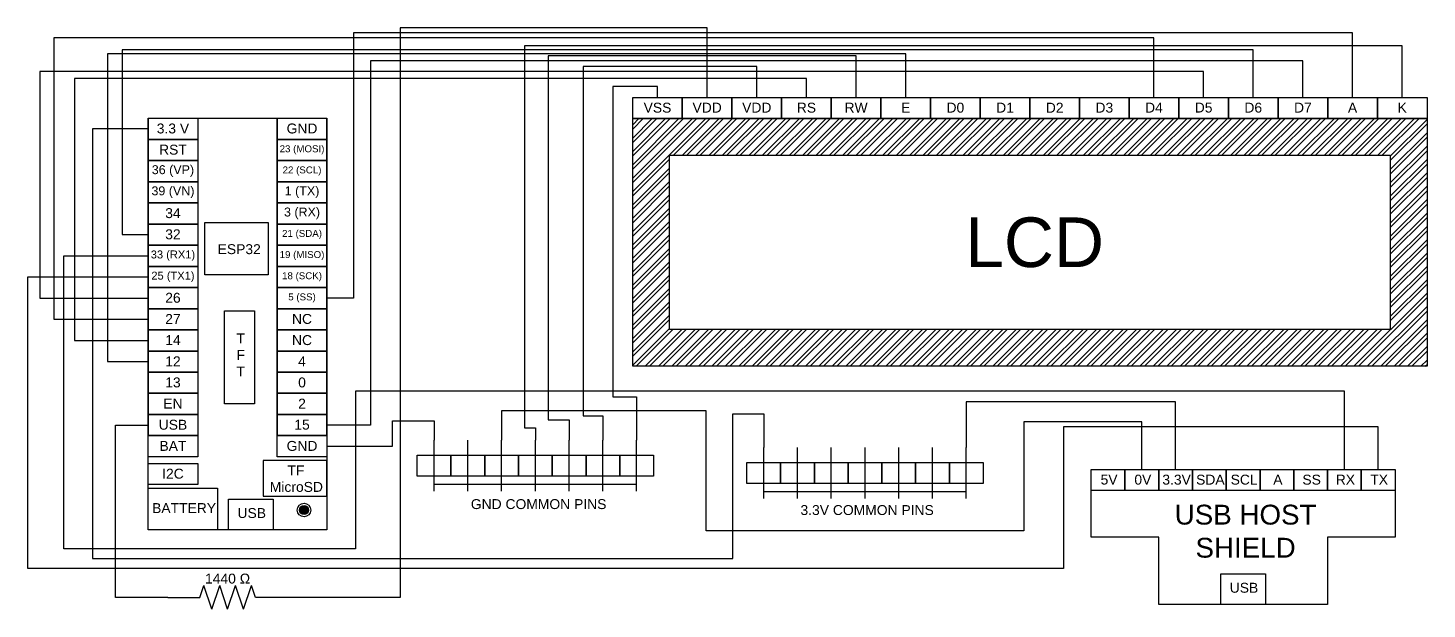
# Model space of a CAD drawing. Header units: metres. Extents: x 179 to 11979, y -3189 to 759.
# Drawn here: x 179 to 1588, y -145 to 441 of the extents above; entities that cross this region are included whole.
import ezdxf
from ezdxf.enums import TextEntityAlignment as Align

# ---------------------------------------------------------------- set-up
doc = ezdxf.new("R2010")
doc.units = ezdxf.units.M
doc.header["$LTSCALE"] = 0.5
doc.layers.get('0').update_dxf_attribs({"color": 255})
doc.layers.add('COMPONENTS', color=70, linetype='Continuous')
doc.layers.add('PINS', color=255, linetype='Continuous')
doc.layers.add('WIRES', color=7, linetype='Continuous', lineweight=25)
doc.styles.get("Standard").update_dxf_attribs({"font": 'arial.ttf'})

# ---------------------------------------------------------------- blocks, each defined once
blk = doc.blocks.new('PIN')
blk.add_lwpolyline([(0, 0), (50, 0), (50, -21.3333), (0, -21.3333)], close=True)
blk.add_attdef('ETICHETTA', text='', height=10).set_placement((25, -10.3333), align=Align.MIDDLE)
blk = doc.blocks.new('ESP32')
at = {"layer": 'COMPONENTS'}
h = blk.add_hatch(color=256, dxfattribs=at)
h.dxf.hatch_style = 1
h.paths.add_polyline_path([(152.5279, 20, 1), (161.4721, 20, 1)])
for points in [[(0, 415), (180, 415), (180, 0), (0, 0)], [(57, 310), (121, 310), (121, 257), (57, 257)], [(77, 221), (107, 221), (107, 127), (77, 127)], [(180, 70), (116, 70), (116, 34), (180, 34)], [(70, 42), (70, 0), (0, 0), (0, 42)], [(81, 31), (126, 31), (126, 0), (81, 0)]]:
    blk.add_lwpolyline(points, close=True, dxfattribs=at)
for radius in [6.8007, 4.4721]:
    blk.add_circle((157, 20), radius, dxfattribs=at)
at = {"layer": 'PINS'}
for p, q in [((0, 415), (0, 95)), ((50, 415), (50, 95)), ((130, 415), (130, 95)), ((180, 95), (180, 415)), ((50, 393.6667), (0, 393.6667)), ((180, 393.6667), (130, 393.6667)), ((50, 372.3334), (0, 372.3334)), ((180, 372.3334), (130, 372.3334)), ((50, 351.0001), (0, 351.0001)), ((180, 351.0001), (130, 351.0001)), ((50, 329.6668), (0, 329.6668)), ((180, 329.6668), (130, 329.6668)), ((50, 308.3335), (0, 308.3335)), ((180, 308.3335), (130, 308.3335)), ((50, 287.0002), (0, 287.0002)), ((180, 287.0002), (130, 287.0002)), ((50, 265.6669), (0, 265.6669)), ((180, 265.6669), (130, 265.6669)), ((50, 244.3336), (0, 244.3336)), ((180, 244.3336), (130, 244.3336)), ((50, 223.0003), (0, 223.0003)), ((180, 223.0003), (130, 223.0003)), ((50, 201.667), (0, 201.667)), ((180, 201.667), (130, 201.667)), ((50, 180.3337), (0, 180.3337)), ((180, 180.3337), (130, 180.3337)), ((50, 159.0004), (0, 159.0004)), ((180, 159.0004), (130, 159.0004)), ((50, 137.6671), (0, 137.6671)), ((180, 137.6671), (130, 137.6671)), ((50, 116.3338), (0, 116.3338)), ((180, 116.3338), (130, 116.3338)), ((50, 95.0005), (0, 95.0005)), ((0, 95), (50, 95)), ((180, 95.0005), (130, 95.0005)), ((130, 95), (180, 95))]:
    blk.add_line(p, q, dxfattribs=at)
at = {"layer": 'COMPONENTS'}
blk.add_blockref('PIN', (0, 67.0001), dxfattribs=at).add_auto_attribs({'ETICHETTA': 'I2C'})
at = {"layer": 'PINS'}
for p, values in [((0, 415), {'ETICHETTA': '3.3 V'}), ((130, 415), {'ETICHETTA': 'GND'}), ((0, 393.6667), {'ETICHETTA': 'RST'}), ((0, 329.6668), {'ETICHETTA': '34'}), ((0, 308.3335), {'ETICHETTA': '32'}), ((0, 244.3336), {'ETICHETTA': '26'}), ((0, 223.0003), {'ETICHETTA': '27'}), ((130, 223.0003), {'ETICHETTA': 'NC'}), ((0, 201.667), {'ETICHETTA': '14'}), ((130, 201.667), {'ETICHETTA': 'NC'}), ((0, 180.3337), {'ETICHETTA': '12'}), ((130, 180.3337), {'ETICHETTA': '4'}), ((0, 159.0004), {'ETICHETTA': '13'}), ((130, 159.0004), {'ETICHETTA': '0'}), ((0, 137.6671), {'ETICHETTA': 'EN'}), ((130, 137.6671), {'ETICHETTA': '2'}), ((0, 116.3338), {'ETICHETTA': 'USB'}), ((130, 116.3338), {'ETICHETTA': '15'}), ((0, 95), {'ETICHETTA': 'BAT'}), ((130, 95), {'ETICHETTA': 'GND'})]:
    blk.add_blockref('PIN', p, dxfattribs=at).add_auto_attribs(values)
ref = blk.add_blockref('PIN', (130, 393.6667), dxfattribs=at)
ref.add_attrib('ETICHETTA', '23 (MOSI)', dxfattribs={"layer": '0', "height": 7}).set_placement((155, 383.3334), align=Align.MIDDLE)
ref = blk.add_blockref('PIN', (0, 372.3334), dxfattribs=at)
ref.add_attrib('ETICHETTA', '36 (VP)', dxfattribs={"layer": '0', "height": 9}).set_placement((25, 362.0001), align=Align.MIDDLE)
ref = blk.add_blockref('PIN', (130, 372.3334), dxfattribs=at)
ref.add_attrib('ETICHETTA', '22 (SCL)', dxfattribs={"layer": '0', "height": 7}).set_placement((155, 362.0001), align=Align.MIDDLE)
ref = blk.add_blockref('PIN', (0, 351.0001), dxfattribs=at)
ref.add_attrib('ETICHETTA', '39 (VN)', dxfattribs={"layer": '0', "height": 9}).set_placement((25, 340.6668), align=Align.MIDDLE)
ref = blk.add_blockref('PIN', (130, 351.0001), dxfattribs=at)
ref.add_attrib('ETICHETTA', '1 (TX)', dxfattribs={"layer": '0', "height": 9}).set_placement((155, 340.6668), align=Align.MIDDLE)
ref = blk.add_blockref('PIN', (130, 329.6668), dxfattribs=at)
ref.add_attrib('ETICHETTA', '3 (RX)', dxfattribs={"layer": '0', "height": 9}).set_placement((155, 319.3335), align=Align.MIDDLE)
ref = blk.add_blockref('PIN', (130, 308.3335), dxfattribs=at)
ref.add_attrib('ETICHETTA', '21 (SDA)', dxfattribs={"layer": '0', "height": 7}).set_placement((155, 298.0002), align=Align.MIDDLE)
ref = blk.add_blockref('PIN', (0, 287.0002), dxfattribs=at)
ref.add_attrib('ETICHETTA', '33 (RX1)', dxfattribs={"layer": '0', "height": 8}).set_placement((25, 276.6669), align=Align.MIDDLE)
ref = blk.add_blockref('PIN', (130, 287.0002), dxfattribs=at)
ref.add_attrib('ETICHETTA', '19 (MISO)', dxfattribs={"layer": '0', "height": 7}).set_placement((155, 276.6669), align=Align.MIDDLE)
ref = blk.add_blockref('PIN', (0, 265.6669), dxfattribs=at)
ref.add_attrib('ETICHETTA', '25 (TX1)', dxfattribs={"layer": '0', "height": 8}).set_placement((25, 255.3336), align=Align.MIDDLE)
ref = blk.add_blockref('PIN', (130, 265.6669), dxfattribs=at)
ref.add_attrib('ETICHETTA', '18 (SCK)', dxfattribs={"layer": '0', "height": 7}).set_placement((155, 255.3336), align=Align.MIDDLE)
ref = blk.add_blockref('PIN', (130, 244.3336), dxfattribs=at)
ref.add_attrib('ETICHETTA', '5 (SS)', dxfattribs={"layer": '0', "height": 7}).set_placement((155, 234.0003), align=Align.MIDDLE)
at = {"layer": 'COMPONENTS', "char_height": 10, "attachment_point": 1}
for s, width, insert in [('ESP32', 50, (70, 288)), ('T\\PF\\PT', 11, (89, 198)), ('\\pi29.35841;TF\\P\\pi11.52075;MicroSD', 74.815037, (111, 65.0077)), ('BATTERY', 30, (4, 27)), ('USB', 26, (90, 22))]:
    blk.add_mtext_dynamic_manual_height_columns(s, width=width, gutter_width=50, heights=[0], dxfattribs=dict(at, insert=insert))
blk = doc.blocks.new('LCD_1602')
at = {"layer": 'COMPONENTS'}
h = blk.add_hatch(dxfattribs=at)
h.set_pattern_fill('ANSI32', color=256)
h.paths.add_polyline_path([(0, 249.7), (0, 0), (800, 0), (800, 249.7)])
h.paths.add_polyline_path([(763, 212.7), (763, 37), (37, 37), (37, 212.7)], flags=16)
h.paths.add_polyline_path([(317.4, 71.8), (482.1, 71.8), (482.1, 174.9), (317.4, 174.9)], flags=8)
for points in [[(0, 271), (800, 271), (800, 0), (0, 0)], [(0, 249.7), (800, 249.7), (800, 0), (0, 0)], [(37, 212.7), (763, 212.7), (763, 37), (37, 37)]]:
    blk.add_lwpolyline(points, close=True, dxfattribs=at)
at = {"layer": 'PINS'}
for p, values in [((0, 271), {'ETICHETTA': 'VSS'}), ((50, 271), {'ETICHETTA': 'VDD'}), ((100, 271), {'ETICHETTA': 'VDD'}), ((150, 271), {'ETICHETTA': 'RS'}), ((200, 271), {'ETICHETTA': 'RW'}), ((250, 271), {'ETICHETTA': 'E'}), ((300, 271), {'ETICHETTA': 'D0'}), ((350, 271), {'ETICHETTA': 'D1'}), ((400, 271), {'ETICHETTA': 'D2'}), ((450, 271), {'ETICHETTA': 'D3'}), ((500, 271), {'ETICHETTA': 'D4'}), ((550, 271), {'ETICHETTA': 'D5'}), ((600, 271), {'ETICHETTA': 'D6'}), ((650, 271), {'ETICHETTA': 'D7'}), ((700, 271), {'ETICHETTA': 'A'}), ((750, 271), {'ETICHETTA': 'K'})]:
    blk.add_blockref('PIN', p, dxfattribs=at).add_auto_attribs(values)
at = {"layer": 'COMPONENTS', "insert": (335, 150), "char_height": 50, "attachment_point": 1}
blk.add_mtext_dynamic_manual_height_columns('LCD', width=336, gutter_width=50, heights=[0], dxfattribs=at)
blk = doc.blocks.new('SHORT_PIN')
blk.add_lwpolyline([(0, 21.3333), (34, 21.3333), (34, 0), (0, 0)], close=True)
blk.add_attdef('ETICHETTA', text='', height=10).set_placement((18, 11), align=Align.MIDDLE)
blk = doc.blocks.new('USB_HOST_SHIELD')
at = {"layer": 'COMPONENTS'}
for points in [[(238, -136.3333), (68, -136.3333), (68, -68.16665), (0, -68.16665), (0, 0), (306, 0), (306, -68.16665), (238, -68.16665)], [(130.5, -105.3333), (175.5, -105.3333), (175.5, -136.3333), (130.5, -136.3333)]]:
    blk.add_lwpolyline(points, close=True, dxfattribs=at)
at = {"layer": 'PINS'}
for p, values in [((0, -21.3333), {'ETICHETTA': '5V'}), ((34, -21.3333), {'ETICHETTA': '0V'}), ((68, -21.3333), {'ETICHETTA': '3.3V'}), ((102, -21.3333), {'ETICHETTA': 'SDA'}), ((136, -21.3333), {'ETICHETTA': 'SCL'}), ((170, -21.3333), {'ETICHETTA': 'A'}), ((204, -21.3333), {'ETICHETTA': 'SS'}), ((238, -21.3333), {'ETICHETTA': 'RX'}), ((272, -21.3333), {'ETICHETTA': 'TX'})]:
    blk.add_blockref('SHORT_PIN', p, dxfattribs=at).add_auto_attribs(values)
at = {"layer": 'COMPONENTS', "attachment_point": 1}
for s, width, insert, char_height in [('\\pi3.06657;USB HOST \\P\\pi24.0079;SHIELD', 146.2013487, (81, -35.62983), 20), ('USB', 26, (139.5, -114.3333), 10)]:
    blk.add_mtext_dynamic_manual_height_columns(s, width=width, gutter_width=50, heights=[0], dxfattribs=dict(at, insert=insert, char_height=char_height))
blk = doc.blocks.new('Parallel')
at = {"layer": 'PINS'}
for p, q in [((17, -15), (17, 36.3333)), ((51, -15), (51, 36.3333)), ((85, -15), (85, 36.3333)), ((119, -15), (119, 36.3333)), ((153, -15), (153, 36.3333)), ((187, -15), (187, 36.3333)), ((221, -15), (221, 36.3333)), ((17, -8), (221, -8))]:
    blk.add_line(p, q, dxfattribs=at)
at = {"layer": 'COMPONENTS'}
for p in [(0, 0), (34, 0), (68, 0), (102, 0), (136, 0), (170, 0), (204, 0)]:
    blk.add_blockref('SHORT_PIN', p, dxfattribs=at)
blk = doc.blocks.new('Res')
for p, q in [((0, 0), (0, -10.73)), ((-3.93, -14.73), (3.93, -12.07)), ((0, -10.73), (3.93, -12.07)), ((-3.93, -14.73), (3.93, -17.39)), ((-3.93, -20.06), (3.93, -17.39)), ((-3.93, -20.06), (3.93, -22.72)), ((-3.93, -25.38), (3.93, -22.72)), ((-3.93, -25.38), (3.93, -28.05)), ((0, -29.38), (3.93, -28.05)), ((0, -40.11), (0, -29.38))]:
    blk.add_line(p, q)
blk = doc.blocks.new('Resistenza')
at = {"color": 1, "xscale": 3, "yscale": 3, "zscale": 3, "rotation": 90}
blk.add_blockref('Res', (0, 0), dxfattribs=at)
blk.add_attdef('RESISTENZA', text='', height=10).set_placement((60.1, 13.9), align=Align.CENTER)

msp = doc.modelspace()

# ---------------------------------------------------------------- linework, layer by layer
at = {"layer": 'WIRES', "color": 18, "true_color": 0x000000}
for p, q in [((546, 19.3), (546, 45)), ((546, 45), (588, 45)), ((588, 45), (588, 25.3)), ((480, 19.3), (546, 19.3))]:
    msp.add_line(p, q, dxfattribs=at)
at = {"layer": 'WIRES', "color": 240, "true_color": 0xed1f24}
msp.add_lwpolyline([(863, 371), (863, 441), (554, 441), (554, -133), (440.2, -133)], dxfattribs=at)
at = {"layer": 'WIRES', "color": 30, "true_color": 0xf26722}
for points in [[(1313, 371), (1313, 431), (205, 431), (205, 147.3), (300, 147.3)], [(1538.8, -4), (1538.8, 39), (1222, 39), (1222, -104), (179, -104), (179, 190), (300, 190)]]:
    msp.add_lwpolyline(points, dxfattribs=at)
at = {"layer": 'WIRES', "color": 152, "true_color": 0x2776bb}
for points in [[(1513, 371), (1513, 436), (507, 436), (507, 168.7), (480, 168.7)], [(963, 371), (963, 390), (226, 390), (226, 126), (300, 126)]]:
    msp.add_lwpolyline(points, dxfattribs=at)
at = {"layer": 'WIRES', "color": 219, "true_color": 0x642165}
for points in [[(1563, 371), (1563, 423), (679, 423), (679, 38), (690, 38), (690, 25.3)], [(1013, 371), (1013, 413), (703, 413), (703, 46), (724, 46), (724, 25.3)]]:
    msp.add_lwpolyline(points, dxfattribs=at)
at = {"layer": 'WIRES', "color": 254, "true_color": 0xdadbdc}
for points in [[(1063, 371), (1063, 415), (259, 415), (259, 104.7), (300, 104.7)], [(1334.8, -4), (1334.8, 64), (1124, 64), (1124, 18)]]:
    msp.add_lwpolyline(points, dxfattribs=at)
at = {"layer": 'WIRES', "color": 114, "true_color": 0x139b48}
msp.add_lwpolyline([(1413, 371), (1413, 419), (274, 419), (274, 232.7), (300, 232.7)], dxfattribs=at)
at = {"layer": 'WIRES', "color": 252, "true_color": 0x939598}
msp.add_lwpolyline([(1363, 371), (1363, 397), (191, 397), (191, 168.7), (300, 168.7)], dxfattribs=at)
at = {"layer": 'WIRES', "color": 41, "true_color": 0xf4ee51}
msp.add_lwpolyline([(1463, 371), (1463, 408), (524, 408), (524, 40.7), (480, 40.7)], dxfattribs=at)
at = {"layer": 'WIRES', "color": 18, "true_color": 0x000000}
for points in [[(913, 371), (913, 402), (738, 402), (738, 50), (758, 50), (758, 25.3)], [(813, 371), (813, 382), (768, 382), (768, 69), (792, 69), (792, 25.3)], [(1300.8, -4), (1300.8, 44), (1182, 44), (1182, -66), (862, -66), (862, 55), (656, 55), (656, 25.3)]]:
    msp.add_lwpolyline(points, dxfattribs=at)
at = {"layer": 'WIRES', "color": 242, "true_color": 0xcd2027}
msp.add_lwpolyline([(300, 339.3), (244, 339.3), (244, -94), (889, -94), (889, 52), (920, 52), (920, 18)], dxfattribs=at)
at = {"layer": 'WIRES', "color": 251, "true_color": 0x636466}
msp.add_lwpolyline([(1504.8, -4), (1504.8, 75), (509, 75), (509, -84), (215, -84), (215, 211.3), (300, 211.3)], dxfattribs=at)
at = {"layer": 'WIRES', "color": 116, "true_color": 0x136734}
msp.add_lwpolyline([(319.9, -133), (267, -133), (267, 40.7), (300, 40.7)], dxfattribs=at)

# ---------------------------------------------------------------- block references
for name, p in [('LCD_1602', (788, 100)), ('ESP32', (300, -65)), ('Parallel', (571, -11)), ('Parallel', (903, -18.3)), ('USB_HOST_SHIELD', (1249.8, -4))]:
    msp.add_blockref(name, p)
at = {"layer": 'COMPONENTS'}
msp.add_blockref('Resistenza', (319.9, -133), dxfattribs=at).add_auto_attribs({'RESISTENZA': '1440 Ω'})

# ---------------------------------------------------------------- texts
at = {"layer": 'COMPONENTS', "char_height": 10, "attachment_point": 1}
for s, insert in [('GND COMMON PINS', (625, -34)), ('3.3V COMMON PINS', (957, -40))]:
    msp.add_mtext_dynamic_manual_height_columns(s, width=138.637, gutter_width=50, heights=[0], dxfattribs=dict(at, insert=insert))

doc.saveas('drawing.dxf')
